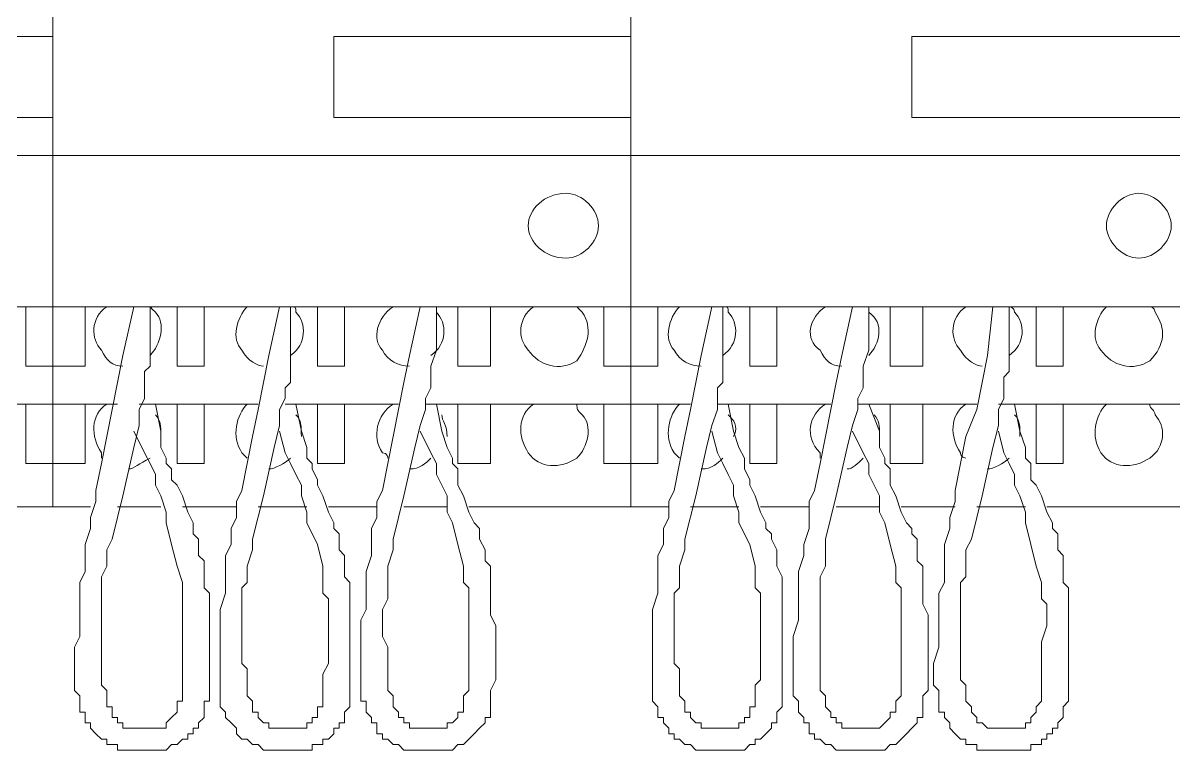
# Model space of a CAD drawing. Header units: millimetres. Extents: x 1004 to 59588, y 686 to 38112.
# Drawn here: x 17653.5 to 17778.8, y 2226.3 to 2305.5 of the extents above; entities that cross this region are included whole.
import ezdxf

# ---------------------------------------------------------------- set-up
doc = ezdxf.new("R2010")
doc.units = ezdxf.units.MM
doc.layers.add('PDF14_Geometry', color=7, linetype='Continuous')

msp = doc.modelspace()

# ---------------------------------------------------------------- linework, layer by layer
at = {"layer": 'PDF14_Geometry', "lineweight": 0}
for points in [[(17639.67, 2346.34), (17656.73, 2346.34), (17656.73, 2252.81), (17639.67, 2252.81)], [(17660.84, 2346.34), (17656.73, 2346.34), (17656.73, 2252.81), (17660.84, 2252.81)], [(17702.02, 2346.34), (17719.67, 2346.34), (17719.67, 2252.81), (17702.02, 2252.81)], [(17726.14, 2335.75), (17725.55, 2338.7), (17724.96, 2341.64), (17724.37, 2344.58), (17723.79, 2346.34), (17719.67, 2346.34), (17719.67, 2252.81), (17723.79, 2252.81)], [(17764.96, 2346.34), (17782.02, 2346.34), (17782.02, 2252.81), (17764.96, 2252.81)], [(17656.73, 2303.99), (17624.96, 2303.99), (17624.96, 2295.17), (17656.73, 2295.17)], [(17719.67, 2303.99), (17687.32, 2303.99), (17687.32, 2295.17), (17719.67, 2295.17)], [(17782.02, 2303.99), (17750.26, 2303.99), (17750.26, 2295.17), (17782.02, 2295.17)], [(17406.73, 2291.05), (17469.08, 2291.05), (17532.02, 2291.05), (17594.37, 2291.05), (17656.73, 2291.05), (17719.67, 2291.05), (17782.02, 2291.05), (17844.96, 2291.05), (17907.32, 2291.05)], [(17406.73, 2274.58), (17469.08, 2274.58), (17532.02, 2274.58), (17594.37, 2274.58), (17656.73, 2274.58), (17719.67, 2274.58), (17782.02, 2274.58), (17844.96, 2274.58), (17907.32, 2274.58)], [(17653.79, 2274.58), (17653.79, 2268.11), (17656.73, 2268.11), (17660.26, 2268.11), (17660.26, 2274.58)], [(17665.55, 2274.58), (17664.37, 2269.28), (17663.79, 2266.34), (17663.2, 2263.4), (17662.61, 2260.46), (17662.02, 2257.52), (17661.43, 2254.58), (17661.43, 2253.4), (17660.84, 2251.64), (17660.84, 2250.46), (17660.26, 2248.7), (17660.26, 2247.52), (17660.26, 2245.75), (17659.67, 2244.58), (17659.67, 2243.4), (17659.67, 2241.64), (17659.67, 2240.46), (17659.67, 2238.7), (17659.08, 2237.52), (17659.08, 2235.75), (17659.08, 2235.17), (17659.08, 2234.58), (17659.08, 2233.4), (17659.08, 2232.81), (17659.67, 2232.23), (17659.67, 2231.64), (17659.67, 2231.05), (17659.67, 2230.46), (17660.26, 2230.46), (17660.26, 2229.87), (17660.26, 2229.28), (17660.84, 2229.28), (17660.84, 2228.7), (17661.43, 2228.11), (17662.02, 2227.52), (17662.61, 2227.52), (17662.61, 2226.93), (17663.2, 2226.93), (17663.79, 2226.93), (17663.79, 2226.34), (17664.37, 2226.34), (17664.96, 2226.34), (17665.55, 2226.34), (17666.14, 2226.34), (17666.73, 2226.34), (17667.32, 2226.34), (17667.9, 2226.34), (17668.49, 2226.34), (17669.08, 2226.34), (17669.67, 2226.93), (17670.26, 2226.93), (17670.84, 2227.52), (17671.43, 2227.52), (17671.43, 2228.11), (17672.02, 2228.11), (17672.02, 2228.7), (17672.61, 2228.7), (17672.61, 2229.28), (17673.2, 2229.87), (17673.2, 2230.46), (17673.2, 2231.05), (17673.2, 2231.64), (17673.79, 2231.64), (17673.79, 2232.23), (17673.79, 2232.81), (17673.79, 2233.99), (17673.79, 2235.17), (17673.79, 2236.93), (17673.79, 2238.11), (17673.79, 2239.87), (17673.79, 2241.05), (17673.79, 2242.23), (17673.79, 2243.4), (17673.2, 2243.99), (17673.2, 2244.58), (17673.2, 2245.17), (17673.2, 2246.34), (17673.2, 2246.93), (17672.61, 2247.52), (17672.61, 2248.11), (17672.61, 2249.28), (17672.02, 2249.87), (17672.02, 2250.46), (17672.02, 2251.05), (17671.43, 2252.23), (17670.84, 2253.99), (17670.26, 2255.17), (17669.67, 2255.75), (17669.67, 2256.93), (17669.08, 2257.52), (17669.08, 2258.11), (17668.49, 2259.28), (17668.49, 2261.05), (17667.9, 2263.99)], [(17667.32, 2274.58), (17667.32, 2272.23), (17667.32, 2271.05), (17667.32, 2269.87), (17667.32, 2268.11), (17666.73, 2267.52), (17666.73, 2266.93), (17666.73, 2266.34), (17666.73, 2265.75), (17666.73, 2264.58), (17666.14, 2263.4), (17666.14, 2261.64), (17665.55, 2259.28), (17664.37, 2253.99), (17663.2, 2249.28), (17662.61, 2248.11), (17662.61, 2246.34), (17662.02, 2245.17), (17662.02, 2244.58), (17662.02, 2243.99), (17662.02, 2243.4), (17662.02, 2242.81), (17662.02, 2241.64), (17662.02, 2239.87), (17662.02, 2238.7), (17662.02, 2237.52), (17662.02, 2236.34), (17662.02, 2235.75), (17662.02, 2235.17), (17662.02, 2233.99), (17662.02, 2233.4), (17662.61, 2232.81), (17662.61, 2232.23), (17662.61, 2231.64), (17662.61, 2231.05), (17663.2, 2231.05), (17663.2, 2230.46), (17663.2, 2229.87), (17663.79, 2229.87), (17663.79, 2229.28), (17664.37, 2229.28), (17664.37, 2228.7), (17664.96, 2228.7), (17665.55, 2228.7), (17666.14, 2228.7), (17666.73, 2228.7), (17667.32, 2228.7), (17667.9, 2228.7), (17668.49, 2228.7), (17669.08, 2228.7), (17669.08, 2229.28), (17669.67, 2229.87), (17670.26, 2230.46), (17670.26, 2231.05), (17670.26, 2231.64), (17670.84, 2231.64), (17670.84, 2232.23), (17670.84, 2232.81), (17670.84, 2233.4), (17670.84, 2233.99), (17670.84, 2234.58), (17670.84, 2235.75), (17670.84, 2236.93), (17670.84, 2238.11), (17670.84, 2239.87), (17670.84, 2240.46), (17670.84, 2241.05), (17670.84, 2241.64), (17670.84, 2242.23), (17670.84, 2242.81), (17670.84, 2243.4), (17670.84, 2243.99), (17670.84, 2244.58), (17670.26, 2246.34), (17669.67, 2248.7), (17669.08, 2251.05), (17669.08, 2252.23), (17668.49, 2253.99), (17667.9, 2255.17), (17667.9, 2256.34), (17667.32, 2257.52), (17666.73, 2258.7), (17665.55, 2261.05)], [(17670.26, 2274.58), (17670.26, 2268.11), (17673.2, 2268.11), (17673.2, 2274.58)], [(17681.43, 2274.58), (17680.26, 2269.28), (17679.67, 2266.34), (17679.08, 2263.4), (17678.49, 2260.46), (17677.9, 2257.52), (17677.32, 2254.58), (17676.73, 2253.4), (17676.73, 2251.64), (17676.14, 2250.46), (17676.14, 2248.7), (17675.55, 2247.52), (17675.55, 2245.75), (17675.55, 2244.58), (17675.55, 2243.4), (17674.96, 2241.64), (17674.96, 2240.46), (17674.96, 2238.7), (17674.96, 2237.52), (17674.96, 2235.75), (17674.96, 2235.17), (17674.96, 2234.58), (17674.96, 2233.4), (17674.96, 2232.81), (17674.96, 2232.23), (17674.96, 2231.64), (17674.96, 2231.05), (17675.55, 2230.46), (17675.55, 2229.87), (17676.14, 2229.28), (17676.73, 2228.7), (17676.73, 2228.11), (17677.32, 2227.52), (17677.9, 2227.52), (17678.49, 2226.93), (17679.08, 2226.93), (17679.67, 2226.34), (17680.26, 2226.34), (17680.84, 2226.34), (17681.43, 2226.34), (17682.02, 2226.34), (17682.61, 2226.34), (17683.2, 2226.34), (17683.79, 2226.34), (17684.37, 2226.34), (17684.96, 2226.34), (17684.96, 2226.93), (17685.55, 2226.93), (17686.14, 2226.93), (17686.14, 2227.52), (17686.73, 2227.52), (17687.32, 2228.11), (17687.32, 2228.7), (17687.9, 2228.7), (17687.9, 2229.28), (17688.49, 2229.28), (17688.49, 2229.87), (17688.49, 2230.46), (17689.08, 2231.05), (17689.08, 2231.64), (17689.08, 2232.23), (17689.08, 2232.81), (17689.08, 2233.99), (17689.08, 2235.17), (17689.08, 2236.93), (17689.08, 2238.11), (17689.08, 2239.87), (17689.08, 2241.05), (17689.08, 2242.23), (17689.08, 2243.4), (17689.08, 2243.99), (17689.08, 2244.58), (17688.49, 2245.17), (17688.49, 2246.34), (17688.49, 2246.93), (17688.49, 2247.52), (17687.9, 2248.11), (17687.9, 2249.28), (17687.9, 2249.87), (17687.32, 2250.46), (17687.32, 2251.05), (17686.73, 2252.23), (17686.14, 2253.99), (17685.55, 2255.17), (17685.55, 2255.75), (17684.96, 2256.93), (17684.96, 2257.52), (17684.37, 2258.11), (17684.37, 2259.28), (17683.79, 2261.05), (17683.2, 2263.99)], [(17682.61, 2274.58), (17682.61, 2272.23), (17682.61, 2271.05), (17682.61, 2269.87), (17682.61, 2268.11), (17682.61, 2267.52), (17682.61, 2266.93), (17682.61, 2266.34), (17682.02, 2265.75), (17682.02, 2264.58), (17681.43, 2263.4), (17681.43, 2261.64), (17680.84, 2259.28), (17679.67, 2253.99), (17678.49, 2249.28), (17678.49, 2248.11), (17677.9, 2246.34), (17677.9, 2245.17), (17677.9, 2244.58), (17677.32, 2243.99), (17677.32, 2243.4), (17677.32, 2242.81), (17677.32, 2241.64), (17677.32, 2239.87), (17677.32, 2238.7), (17677.32, 2237.52), (17677.32, 2236.34), (17677.32, 2235.75), (17677.9, 2235.17), (17677.9, 2233.99), (17677.9, 2233.4), (17677.9, 2232.81), (17677.9, 2232.23), (17678.49, 2231.64), (17678.49, 2231.05), (17678.49, 2230.46), (17679.08, 2230.46), (17679.08, 2229.87), (17679.67, 2229.28), (17680.26, 2229.28), (17680.26, 2228.7), (17680.84, 2228.7), (17681.43, 2228.7), (17682.02, 2228.7), (17682.61, 2228.7), (17683.2, 2228.7), (17683.79, 2228.7), (17684.37, 2228.7), (17684.37, 2229.28), (17684.96, 2229.28), (17684.96, 2229.87), (17685.55, 2229.87), (17685.55, 2230.46), (17685.55, 2231.05), (17686.14, 2231.05), (17686.14, 2231.64), (17686.14, 2232.23), (17686.14, 2232.81), (17686.14, 2233.4), (17686.14, 2233.99), (17686.14, 2234.58), (17686.73, 2235.75), (17686.73, 2236.93), (17686.73, 2238.11), (17686.73, 2239.87), (17686.73, 2240.46), (17686.73, 2241.05), (17686.73, 2241.64), (17686.73, 2242.23), (17686.73, 2242.81), (17686.14, 2243.4), (17686.14, 2243.99), (17686.14, 2244.58), (17686.14, 2246.34), (17685.55, 2248.7), (17684.37, 2251.05), (17684.37, 2252.23), (17683.79, 2253.99), (17683.79, 2255.17), (17683.2, 2256.34), (17682.61, 2257.52), (17682.02, 2258.7), (17681.43, 2261.05)], [(17685.55, 2274.58), (17685.55, 2268.11), (17688.49, 2268.11), (17688.49, 2274.58)], [(17696.73, 2274.58), (17695.55, 2269.28), (17694.96, 2266.34), (17694.37, 2263.4), (17693.79, 2260.46), (17693.2, 2257.52), (17692.61, 2254.58), (17692.02, 2253.4), (17692.02, 2251.64), (17691.43, 2250.46), (17691.43, 2248.7), (17691.43, 2247.52), (17690.84, 2245.75), (17690.84, 2244.58), (17690.84, 2243.4), (17690.84, 2241.64), (17690.26, 2240.46), (17690.26, 2238.7), (17690.26, 2237.52), (17690.26, 2235.75), (17690.26, 2235.17), (17690.26, 2234.58), (17690.26, 2233.4), (17690.26, 2232.81), (17690.26, 2232.23), (17690.26, 2231.64), (17690.84, 2231.64), (17690.84, 2231.05), (17690.84, 2230.46), (17691.43, 2229.87), (17691.43, 2229.28), (17692.02, 2229.28), (17692.02, 2228.7), (17692.02, 2228.11), (17692.61, 2228.11), (17692.61, 2227.52), (17693.2, 2227.52), (17693.79, 2226.93), (17694.37, 2226.93), (17694.96, 2226.34), (17695.55, 2226.34), (17696.14, 2226.34), (17696.73, 2226.34), (17697.32, 2226.34), (17697.9, 2226.34), (17698.49, 2226.34), (17699.08, 2226.34), (17699.67, 2226.34), (17700.26, 2226.34), (17700.84, 2226.93), (17701.43, 2226.93), (17702.02, 2227.52), (17702.61, 2228.11), (17703.2, 2228.7), (17703.79, 2229.28), (17703.79, 2229.87), (17704.37, 2229.87), (17704.37, 2230.46), (17704.37, 2231.05), (17704.37, 2231.64), (17704.37, 2232.23), (17704.37, 2232.81), (17704.96, 2233.99), (17704.96, 2235.17), (17704.96, 2236.93), (17704.96, 2238.11), (17704.96, 2239.87), (17704.37, 2241.05), (17704.37, 2242.23), (17704.37, 2243.4), (17704.37, 2243.99), (17704.37, 2244.58), (17704.37, 2245.17), (17704.37, 2246.34), (17703.79, 2246.93), (17703.79, 2247.52), (17703.79, 2248.11), (17703.2, 2249.28), (17703.2, 2249.87), (17703.2, 2250.46), (17702.61, 2251.05), (17702.02, 2252.23), (17701.43, 2253.99), (17700.84, 2255.17), (17700.84, 2255.75), (17700.84, 2256.93), (17700.26, 2257.52), (17700.26, 2258.11), (17699.67, 2259.28), (17699.08, 2261.05), (17698.49, 2263.99)], [(17698.49, 2274.58), (17698.49, 2272.23), (17698.49, 2271.05), (17698.49, 2269.87), (17697.9, 2268.11), (17697.9, 2267.52), (17697.9, 2266.93), (17697.9, 2266.34), (17697.9, 2265.75), (17697.32, 2264.58), (17697.32, 2263.4), (17696.73, 2261.64), (17696.14, 2259.28), (17694.96, 2253.99), (17693.79, 2249.28), (17693.79, 2248.11), (17693.2, 2246.34), (17693.2, 2245.17), (17693.2, 2244.58), (17693.2, 2243.99), (17693.2, 2243.4), (17693.2, 2242.81), (17692.61, 2241.64), (17692.61, 2239.87), (17692.61, 2238.7), (17693.2, 2237.52), (17693.2, 2236.34), (17693.2, 2235.75), (17693.2, 2235.17), (17693.2, 2233.99), (17693.2, 2233.4), (17693.2, 2232.81), (17693.79, 2232.23), (17693.79, 2231.64), (17693.79, 2231.05), (17694.37, 2230.46), (17694.37, 2229.87), (17694.96, 2229.87), (17694.96, 2229.28), (17695.55, 2229.28), (17695.55, 2228.7), (17696.14, 2228.7), (17696.73, 2228.7), (17697.32, 2228.7), (17697.9, 2228.7), (17698.49, 2228.7), (17699.08, 2228.7), (17699.67, 2228.7), (17699.67, 2229.28), (17700.26, 2229.28), (17700.84, 2229.87), (17700.84, 2230.46), (17701.43, 2230.46), (17701.43, 2231.05), (17701.43, 2231.64), (17701.43, 2232.23), (17702.02, 2232.81), (17702.02, 2233.4), (17702.02, 2233.99), (17702.02, 2234.58), (17702.02, 2235.75), (17702.02, 2236.93), (17702.02, 2238.11), (17702.02, 2239.87), (17702.02, 2240.46), (17702.02, 2241.05), (17702.02, 2241.64), (17702.02, 2242.23), (17702.02, 2242.81), (17702.02, 2243.4), (17702.02, 2243.99), (17701.43, 2244.58), (17701.43, 2246.34), (17700.84, 2248.7), (17700.26, 2251.05), (17699.67, 2252.23), (17699.67, 2253.99), (17699.08, 2255.17), (17698.49, 2256.34), (17698.49, 2257.52), (17697.9, 2258.7), (17696.73, 2261.05)], [(17700.84, 2274.58), (17700.84, 2268.11), (17704.37, 2268.11), (17704.37, 2274.58)], [(17716.73, 2274.58), (17716.73, 2268.11), (17719.67, 2268.11), (17722.61, 2268.11), (17722.61, 2274.58)], [(17728.49, 2274.58), (17727.32, 2269.28), (17726.73, 2266.34), (17726.14, 2263.4), (17725.55, 2260.46), (17724.96, 2257.52), (17724.37, 2254.58), (17723.79, 2253.4), (17723.79, 2251.64), (17723.2, 2250.46), (17723.2, 2248.7), (17722.61, 2247.52), (17722.61, 2245.75), (17722.61, 2244.58), (17722.61, 2243.4), (17722.02, 2241.64), (17722.02, 2240.46), (17722.02, 2238.7), (17722.02, 2237.52), (17722.02, 2235.75), (17722.02, 2235.17), (17722.02, 2234.58), (17722.02, 2233.4), (17722.02, 2232.81), (17722.02, 2232.23), (17722.02, 2231.64), (17722.61, 2231.05), (17722.61, 2230.46), (17722.61, 2229.87), (17723.2, 2229.87), (17723.2, 2229.28), (17723.79, 2228.7), (17723.79, 2228.11), (17724.37, 2228.11), (17724.37, 2227.52), (17724.96, 2227.52), (17725.55, 2226.93), (17726.14, 2226.93), (17726.73, 2226.34), (17727.32, 2226.34), (17727.9, 2226.34), (17728.49, 2226.34), (17729.08, 2226.34), (17729.67, 2226.34), (17730.26, 2226.34), (17730.84, 2226.34), (17731.43, 2226.34), (17732.02, 2226.34), (17732.61, 2226.93), (17733.2, 2226.93), (17733.2, 2227.52), (17733.79, 2227.52), (17734.37, 2228.11), (17734.96, 2228.7), (17734.96, 2229.28), (17735.55, 2229.28), (17735.55, 2229.87), (17735.55, 2230.46), (17736.14, 2231.05), (17736.14, 2231.64), (17736.14, 2232.23), (17736.14, 2232.81), (17736.14, 2233.99), (17736.14, 2235.17), (17736.14, 2236.93), (17736.14, 2238.11), (17736.14, 2239.87), (17736.14, 2241.05), (17736.14, 2242.23), (17736.14, 2243.4), (17736.14, 2243.99), (17736.14, 2244.58), (17736.14, 2245.17), (17735.55, 2246.34), (17735.55, 2246.93), (17735.55, 2247.52), (17735.55, 2248.11), (17734.96, 2249.28), (17734.96, 2249.87), (17734.37, 2250.46), (17734.37, 2251.05), (17733.79, 2252.23), (17733.2, 2253.99), (17732.61, 2255.17), (17732.61, 2255.75), (17732.02, 2256.93), (17732.02, 2257.52), (17732.02, 2258.11), (17731.43, 2259.28), (17730.84, 2261.05), (17730.26, 2263.99)], [(17729.67, 2274.58), (17729.67, 2272.23), (17729.67, 2271.05), (17729.67, 2269.87), (17729.67, 2268.11), (17729.67, 2267.52), (17729.67, 2266.93), (17729.67, 2266.34), (17729.08, 2265.75), (17729.08, 2264.58), (17729.08, 2263.4), (17728.49, 2261.64), (17727.9, 2259.28), (17726.73, 2253.99), (17725.55, 2249.28), (17725.55, 2248.11), (17724.96, 2246.34), (17724.96, 2245.17), (17724.96, 2244.58), (17724.96, 2243.99), (17724.37, 2243.4), (17724.37, 2242.81), (17724.37, 2241.64), (17724.37, 2239.87), (17724.37, 2238.7), (17724.37, 2237.52), (17724.37, 2236.34), (17724.37, 2235.75), (17724.96, 2235.17), (17724.96, 2233.99), (17724.96, 2233.4), (17724.96, 2232.81), (17724.96, 2232.23), (17725.55, 2231.64), (17725.55, 2231.05), (17725.55, 2230.46), (17726.14, 2230.46), (17726.14, 2229.87), (17726.73, 2229.28), (17727.32, 2229.28), (17727.32, 2228.7), (17727.9, 2228.7), (17728.49, 2228.7), (17729.08, 2228.7), (17729.67, 2228.7), (17730.26, 2228.7), (17730.84, 2228.7), (17731.43, 2228.7), (17731.43, 2229.28), (17732.02, 2229.28), (17732.02, 2229.87), (17732.61, 2229.87), (17732.61, 2230.46), (17732.61, 2231.05), (17733.2, 2231.05), (17733.2, 2231.64), (17733.2, 2232.23), (17733.2, 2232.81), (17733.2, 2233.4), (17733.79, 2233.99), (17733.79, 2234.58), (17733.79, 2235.75), (17733.79, 2236.93), (17733.79, 2238.11), (17733.79, 2239.87), (17733.79, 2240.46), (17733.79, 2241.05), (17733.79, 2241.64), (17733.79, 2242.23), (17733.79, 2242.81), (17733.79, 2243.4), (17733.2, 2243.99), (17733.2, 2244.58), (17733.2, 2246.34), (17732.61, 2248.7), (17731.43, 2251.05), (17731.43, 2252.23), (17730.84, 2253.99), (17730.84, 2255.17), (17730.26, 2256.34), (17729.67, 2257.52), (17729.08, 2258.7), (17728.49, 2261.05)], [(17732.61, 2274.58), (17732.61, 2268.11), (17735.55, 2268.11), (17735.55, 2274.58)], [(17743.79, 2274.58), (17742.61, 2269.28), (17742.02, 2266.34), (17741.43, 2263.4), (17740.84, 2260.46), (17740.26, 2257.52), (17739.67, 2254.58), (17739.08, 2253.4), (17739.08, 2251.64), (17739.08, 2250.46), (17738.49, 2248.7), (17738.49, 2247.52), (17737.9, 2245.75), (17737.9, 2244.58), (17737.9, 2243.4), (17737.9, 2241.64), (17737.9, 2240.46), (17737.32, 2238.7), (17737.32, 2237.52), (17737.32, 2235.75), (17737.32, 2235.17), (17737.32, 2234.58), (17737.32, 2233.4), (17737.32, 2232.81), (17737.32, 2232.23), (17737.9, 2231.64), (17737.9, 2231.05), (17737.9, 2230.46), (17738.49, 2229.87), (17738.49, 2229.28), (17739.08, 2229.28), (17739.08, 2228.7), (17739.08, 2228.11), (17739.67, 2228.11), (17739.67, 2227.52), (17740.26, 2227.52), (17740.84, 2226.93), (17741.43, 2226.93), (17742.02, 2226.34), (17742.61, 2226.34), (17743.2, 2226.34), (17743.79, 2226.34), (17744.37, 2226.34), (17744.96, 2226.34), (17745.55, 2226.34), (17746.14, 2226.34), (17746.73, 2226.34), (17747.32, 2226.34), (17747.9, 2226.93), (17748.49, 2226.93), (17749.08, 2227.52), (17749.67, 2228.11), (17750.26, 2228.7), (17750.84, 2229.28), (17750.84, 2229.87), (17751.43, 2229.87), (17751.43, 2230.46), (17751.43, 2231.05), (17751.43, 2231.64), (17751.43, 2232.23), (17752.02, 2232.81), (17752.02, 2233.99), (17752.02, 2235.17), (17752.02, 2236.93), (17752.02, 2238.11), (17752.02, 2239.87), (17752.02, 2241.05), (17751.43, 2242.23), (17751.43, 2243.4), (17751.43, 2243.99), (17751.43, 2244.58), (17751.43, 2245.17), (17751.43, 2246.34), (17750.84, 2246.93), (17750.84, 2247.52), (17750.84, 2248.11), (17750.84, 2249.28), (17750.26, 2249.87), (17750.26, 2250.46), (17749.67, 2251.05), (17749.08, 2252.23), (17748.49, 2253.99), (17747.9, 2255.17), (17747.9, 2255.75), (17747.9, 2256.93), (17747.32, 2257.52), (17747.32, 2258.11), (17746.73, 2259.28), (17746.73, 2261.05), (17745.55, 2263.99)], [(17745.55, 2274.58), (17745.55, 2272.23), (17745.55, 2271.05), (17745.55, 2269.87), (17744.96, 2268.11), (17744.96, 2267.52), (17744.96, 2266.93), (17744.96, 2266.34), (17744.96, 2265.75), (17744.37, 2264.58), (17744.37, 2263.4), (17743.79, 2261.64), (17743.2, 2259.28), (17742.02, 2253.99), (17740.84, 2249.28), (17740.84, 2248.11), (17740.84, 2246.34), (17740.26, 2245.17), (17740.26, 2244.58), (17740.26, 2243.99), (17740.26, 2243.4), (17740.26, 2242.81), (17740.26, 2241.64), (17740.26, 2239.87), (17740.26, 2238.7), (17740.26, 2237.52), (17740.26, 2236.34), (17740.26, 2235.75), (17740.26, 2235.17), (17740.26, 2233.99), (17740.26, 2233.4), (17740.26, 2232.81), (17740.84, 2232.23), (17740.84, 2231.64), (17740.84, 2231.05), (17741.43, 2230.46), (17741.43, 2229.87), (17742.02, 2229.87), (17742.02, 2229.28), (17742.61, 2229.28), (17742.61, 2228.7), (17743.2, 2228.7), (17743.79, 2228.7), (17744.37, 2228.7), (17744.96, 2228.7), (17745.55, 2228.7), (17746.14, 2228.7), (17746.73, 2228.7), (17747.32, 2229.28), (17747.9, 2229.87), (17747.9, 2230.46), (17748.49, 2230.46), (17748.49, 2231.05), (17748.49, 2231.64), (17749.08, 2232.23), (17749.08, 2232.81), (17749.08, 2233.4), (17749.08, 2233.99), (17749.08, 2234.58), (17749.08, 2235.75), (17749.08, 2236.93), (17749.08, 2238.11), (17749.08, 2239.87), (17749.08, 2240.46), (17749.08, 2241.05), (17749.08, 2241.64), (17749.08, 2242.23), (17749.08, 2242.81), (17749.08, 2243.4), (17749.08, 2243.99), (17748.49, 2244.58), (17748.49, 2246.34), (17747.9, 2248.7), (17747.32, 2251.05), (17746.73, 2252.23), (17746.73, 2253.99), (17746.14, 2255.17), (17745.55, 2256.34), (17745.55, 2257.52), (17744.96, 2258.7), (17743.79, 2261.05)], [(17747.9, 2274.58), (17747.9, 2268.11), (17751.43, 2268.11), (17751.43, 2274.58)], [(17759.08, 2274.58), (17758.49, 2269.28), (17757.9, 2266.34), (17757.32, 2263.4), (17756.14, 2260.46), (17755.55, 2257.52), (17754.96, 2254.58), (17754.96, 2253.4), (17754.37, 2251.64), (17754.37, 2250.46), (17753.79, 2248.7), (17753.79, 2247.52), (17753.79, 2245.75), (17753.79, 2244.58), (17753.2, 2243.4), (17753.2, 2241.64), (17753.2, 2240.46), (17753.2, 2238.7), (17753.2, 2237.52), (17752.61, 2235.75), (17752.61, 2235.17), (17752.61, 2234.58), (17752.61, 2233.4), (17753.2, 2232.81), (17753.2, 2232.23), (17753.2, 2231.64), (17753.2, 2231.05), (17753.2, 2230.46), (17753.79, 2230.46), (17753.79, 2229.87), (17754.37, 2229.28), (17754.37, 2228.7), (17754.96, 2228.11), (17755.55, 2227.52), (17756.14, 2227.52), (17756.14, 2226.93), (17756.73, 2226.93), (17757.32, 2226.93), (17757.32, 2226.34), (17757.9, 2226.34), (17758.49, 2226.34), (17759.08, 2226.34), (17759.67, 2226.34), (17760.26, 2226.34), (17760.84, 2226.34), (17761.43, 2226.34), (17762.02, 2226.34), (17762.61, 2226.34), (17763.2, 2226.34), (17763.2, 2226.93), (17763.79, 2226.93), (17764.37, 2226.93), (17764.37, 2227.52), (17764.96, 2227.52), (17764.96, 2228.11), (17765.55, 2228.11), (17765.55, 2228.7), (17766.14, 2228.7), (17766.14, 2229.28), (17766.73, 2229.87), (17766.73, 2230.46), (17766.73, 2231.05), (17767.32, 2231.64), (17767.32, 2232.23), (17767.32, 2232.81), (17767.32, 2233.99), (17767.32, 2235.17), (17767.32, 2236.93), (17767.32, 2238.11), (17767.32, 2239.87), (17767.32, 2241.05), (17767.32, 2242.23), (17767.32, 2243.4), (17767.32, 2243.99), (17766.73, 2244.58), (17766.73, 2245.17), (17766.73, 2246.34), (17766.73, 2246.93), (17766.73, 2247.52), (17766.14, 2248.11), (17766.14, 2249.28), (17766.14, 2249.87), (17765.55, 2250.46), (17765.55, 2251.05), (17764.96, 2252.23), (17764.37, 2253.99), (17763.79, 2255.17), (17763.2, 2255.75), (17763.2, 2256.93), (17763.2, 2257.52), (17762.61, 2258.11), (17762.61, 2259.28), (17762.02, 2261.05), (17761.43, 2263.99)], [(17760.84, 2274.58), (17760.84, 2272.23), (17760.84, 2271.05), (17760.84, 2269.87), (17760.84, 2268.11), (17760.84, 2267.52), (17760.26, 2266.93), (17760.26, 2266.34), (17760.26, 2265.75), (17760.26, 2264.58), (17759.67, 2263.4), (17759.67, 2261.64), (17759.08, 2259.28), (17757.9, 2253.99), (17756.73, 2249.28), (17756.14, 2248.11), (17756.14, 2246.34), (17756.14, 2245.17), (17755.55, 2244.58), (17755.55, 2243.99), (17755.55, 2243.4), (17755.55, 2242.81), (17755.55, 2241.64), (17755.55, 2239.87), (17755.55, 2238.7), (17755.55, 2237.52), (17755.55, 2236.34), (17755.55, 2235.75), (17755.55, 2235.17), (17755.55, 2233.99), (17756.14, 2233.4), (17756.14, 2232.81), (17756.14, 2232.23), (17756.14, 2231.64), (17756.73, 2231.05), (17756.73, 2230.46), (17757.32, 2229.87), (17757.32, 2229.28), (17757.9, 2229.28), (17758.49, 2228.7), (17759.08, 2228.7), (17759.67, 2228.7), (17760.26, 2228.7), (17760.84, 2228.7), (17761.43, 2228.7), (17762.02, 2228.7), (17762.61, 2228.7), (17762.61, 2229.28), (17763.2, 2229.28), (17763.2, 2229.87), (17763.79, 2230.46), (17763.79, 2231.05), (17764.37, 2231.64), (17764.37, 2232.23), (17764.37, 2232.81), (17764.37, 2233.4), (17764.37, 2233.99), (17764.37, 2234.58), (17764.37, 2235.75), (17764.37, 2236.93), (17764.37, 2238.11), (17764.96, 2239.87), (17764.96, 2240.46), (17764.96, 2241.05), (17764.96, 2241.64), (17764.96, 2242.23), (17764.37, 2242.81), (17764.37, 2243.4), (17764.37, 2243.99), (17764.37, 2244.58), (17763.79, 2246.34), (17763.2, 2248.7), (17762.61, 2251.05), (17762.61, 2252.23), (17762.02, 2253.99), (17761.43, 2255.17), (17761.43, 2256.34), (17760.84, 2257.52), (17760.26, 2258.7), (17759.67, 2261.05)], [(17763.79, 2274.58), (17763.79, 2268.11), (17766.73, 2268.11), (17766.73, 2274.58)], [(17634.96, 2263.99), (17656.73, 2263.99), (17663.79, 2263.99)], [(17653.79, 2263.99), (17653.79, 2257.52), (17656.73, 2257.52), (17660.26, 2257.52), (17660.26, 2263.99)], [(17666.14, 2263.99), (17679.08, 2263.99)], [(17670.26, 2263.99), (17670.26, 2257.52), (17673.2, 2257.52), (17673.2, 2263.99)], [(17682.02, 2263.99), (17694.37, 2263.99)], [(17685.55, 2263.99), (17685.55, 2257.52), (17688.49, 2257.52), (17688.49, 2263.99)], [(17697.32, 2263.99), (17719.67, 2263.99), (17726.14, 2263.99)], [(17700.84, 2263.99), (17700.84, 2257.52), (17704.37, 2257.52), (17704.37, 2263.99)], [(17716.73, 2263.99), (17716.73, 2257.52), (17719.67, 2257.52), (17722.61, 2257.52), (17722.61, 2263.99)], [(17729.08, 2263.99), (17741.43, 2263.99)], [(17732.61, 2263.99), (17732.61, 2257.52), (17735.55, 2257.52), (17735.55, 2263.99)], [(17744.37, 2263.99), (17757.32, 2263.99)], [(17747.9, 2263.99), (17747.9, 2257.52), (17751.43, 2257.52), (17751.43, 2263.99)], [(17759.67, 2263.99), (17782.02, 2263.99), (17788.49, 2263.99)], [(17763.79, 2263.99), (17763.79, 2257.52), (17766.73, 2257.52), (17766.73, 2263.99)], [(17662.02, 2258.7), (17662.02, 2258.11)], [(17677.32, 2258.7), (17677.9, 2258.11)], [(17724.37, 2258.7), (17724.96, 2258.11)], [(17740.26, 2258.7), (17740.26, 2258.11)], [(17663.79, 2252.81), (17668.49, 2252.81)], [(17670.84, 2252.81), (17676.73, 2252.81)], [(17679.08, 2252.81), (17684.37, 2252.81)], [(17686.73, 2252.81), (17692.02, 2252.81)], [(17694.96, 2252.81), (17699.67, 2252.81)], [(17726.14, 2252.81), (17731.43, 2252.81)], [(17733.79, 2252.81), (17739.08, 2252.81)], [(17742.02, 2252.81), (17746.73, 2252.81)], [(17749.08, 2252.81), (17754.96, 2252.81)], [(17757.32, 2252.81), (17762.61, 2252.81)], [(17659.67, 2232.23), (17659.67, 2232.23)], [(17659.67, 2231.64), (17659.67, 2231.64)], [(17674.96, 2232.23), (17674.96, 2232.23)], [(17674.96, 2231.64), (17674.96, 2231.64)], [(17686.14, 2231.64), (17686.14, 2231.64)], [(17689.08, 2231.64), (17689.08, 2231.64)], [(17690.26, 2232.23), (17690.26, 2232.23)], [(17701.43, 2231.64), (17701.43, 2231.64)], [(17704.37, 2231.64), (17704.37, 2231.64)], [(17722.02, 2232.23), (17722.02, 2232.23)], [(17722.02, 2231.64), (17722.02, 2231.64)], [(17733.2, 2231.64), (17733.2, 2231.64)], [(17736.14, 2231.64), (17736.14, 2231.64)], [(17737.32, 2232.23), (17737.32, 2232.23)], [(17737.9, 2231.64), (17737.9, 2231.64)], [(17748.49, 2231.64), (17748.49, 2231.64)], [(17751.43, 2231.64), (17751.43, 2231.64)], [(17753.2, 2232.23), (17753.2, 2232.23)], [(17753.2, 2231.64), (17753.2, 2231.64)], [(17764.37, 2231.64), (17764.37, 2231.64)], [(17767.32, 2231.64), (17767.32, 2231.64)], [(17663.2, 2230.46), (17663.2, 2230.46)], [(17670.26, 2231.05), (17670.26, 2231.05)], [(17670.26, 2230.46), (17670.26, 2230.46)], [(17673.2, 2231.05), (17673.2, 2231.05)], [(17675.55, 2230.46), (17675.55, 2230.46)], [(17678.49, 2231.05), (17678.49, 2231.05)], [(17685.55, 2230.46), (17685.55, 2230.46)], [(17689.08, 2231.05), (17689.08, 2231.05)], [(17690.84, 2230.46), (17690.84, 2230.46)], [(17693.79, 2231.05), (17693.79, 2231.05)], [(17694.37, 2230.46), (17694.37, 2230.46)], [(17701.43, 2231.05), (17701.43, 2231.05)], [(17704.37, 2231.05), (17704.37, 2231.05)], [(17722.61, 2230.46), (17722.61, 2230.46)], [(17725.55, 2231.05), (17725.55, 2231.05)], [(17732.61, 2230.46), (17732.61, 2230.46)], [(17736.14, 2231.05), (17736.14, 2231.05)], [(17737.9, 2230.46), (17737.9, 2230.46)], [(17740.84, 2231.05), (17740.84, 2231.05)], [(17741.43, 2230.46), (17741.43, 2230.46)], [(17748.49, 2231.05), (17748.49, 2231.05)], [(17751.43, 2231.05), (17751.43, 2231.05)], [(17756.73, 2231.05), (17756.73, 2231.05)], [(17756.73, 2230.46), (17756.73, 2230.46)], [(17763.79, 2231.05), (17763.79, 2231.05)], [(17763.79, 2230.46), (17763.79, 2230.46)], [(17766.73, 2231.05), (17766.73, 2231.05)], [(17660.26, 2229.87), (17660.26, 2229.87)], [(17664.37, 2229.28), (17664.37, 2229.28)], [(17669.08, 2229.28), (17669.08, 2229.28)], [(17669.08, 2229.28), (17669.08, 2229.28)], [(17669.67, 2229.87), (17669.67, 2229.87)], [(17672.61, 2229.28), (17672.61, 2229.28)], [(17673.2, 2229.87), (17673.2, 2229.87)], [(17675.55, 2229.87), (17675.55, 2229.87)], [(17676.14, 2229.28), (17676.14, 2229.28)], [(17679.08, 2229.87), (17679.08, 2229.87)], [(17679.67, 2229.28), (17679.67, 2229.28)], [(17684.37, 2229.28), (17684.37, 2229.28)], [(17688.49, 2229.87), (17688.49, 2229.87)], [(17691.43, 2229.87), (17691.43, 2229.87)], [(17694.96, 2229.28), (17694.96, 2229.28)], [(17700.26, 2229.28), (17700.26, 2229.28)], [(17700.84, 2229.87), (17700.84, 2229.87)], [(17703.79, 2229.28), (17703.79, 2229.28)], [(17723.2, 2229.28), (17723.2, 2229.28)], [(17726.14, 2229.87), (17726.14, 2229.87)], [(17726.73, 2229.28), (17726.73, 2229.28)], [(17731.43, 2229.28), (17731.43, 2229.28)], [(17735.55, 2229.87), (17735.55, 2229.87)], [(17738.49, 2229.87), (17738.49, 2229.87)], [(17742.02, 2229.28), (17742.02, 2229.28)], [(17747.32, 2229.28), (17747.32, 2229.28)], [(17747.32, 2229.28), (17747.32, 2229.28)], [(17747.9, 2229.87), (17747.9, 2229.87)], [(17750.84, 2229.28), (17750.84, 2229.28)], [(17753.79, 2229.87), (17753.79, 2229.87)], [(17754.37, 2229.28), (17754.37, 2229.28)], [(17757.32, 2229.87), (17757.32, 2229.87)], [(17757.9, 2229.28), (17757.9, 2229.28)], [(17762.61, 2229.28), (17762.61, 2229.28)], [(17763.2, 2229.87), (17763.2, 2229.87)], [(17766.14, 2229.28), (17766.14, 2229.28)], [(17766.73, 2229.87), (17766.73, 2229.87)], [(17661.43, 2228.11), (17661.43, 2228.11)], [(17664.96, 2228.7), (17664.96, 2228.7)], [(17664.96, 2228.7), (17664.96, 2228.7)], [(17666.14, 2228.7), (17666.14, 2228.7)], [(17667.9, 2228.7), (17667.9, 2228.7)], [(17668.49, 2228.7), (17668.49, 2228.7)], [(17668.49, 2228.7), (17668.49, 2228.7)], [(17676.73, 2228.11), (17676.73, 2228.11)], [(17680.26, 2228.7), (17680.26, 2228.7)], [(17680.26, 2228.7), (17680.26, 2228.7)], [(17680.84, 2228.7), (17680.84, 2228.7)], [(17682.61, 2228.7), (17682.61, 2228.7)], [(17683.79, 2228.7), (17683.79, 2228.7)], [(17683.79, 2228.7), (17683.79, 2228.7)], [(17684.37, 2228.7), (17684.37, 2228.7)], [(17687.32, 2228.11), (17687.32, 2228.11)], [(17695.55, 2228.7), (17695.55, 2228.7)], [(17696.14, 2228.7), (17696.14, 2228.7)], [(17696.73, 2228.7), (17696.73, 2228.7)], [(17698.49, 2228.7), (17698.49, 2228.7)], [(17699.08, 2228.7), (17699.08, 2228.7)], [(17699.67, 2228.7), (17699.67, 2228.7)], [(17699.67, 2228.7), (17699.67, 2228.7)], [(17702.61, 2228.11), (17702.61, 2228.11)], [(17703.2, 2228.7), (17703.2, 2228.7)], [(17727.32, 2228.7), (17727.32, 2228.7)], [(17727.32, 2228.7), (17727.32, 2228.7)], [(17727.9, 2228.7), (17727.9, 2228.7)], [(17729.67, 2228.7), (17729.67, 2228.7)], [(17730.84, 2228.7), (17730.84, 2228.7)], [(17730.84, 2228.7), (17730.84, 2228.7)], [(17731.43, 2228.7), (17731.43, 2228.7)], [(17734.37, 2228.11), (17734.37, 2228.11)], [(17734.96, 2228.7), (17734.96, 2228.7)], [(17743.2, 2228.7), (17743.2, 2228.7)], [(17743.2, 2228.7), (17743.2, 2228.7)], [(17744.37, 2228.7), (17744.37, 2228.7)], [(17745.55, 2228.7), (17745.55, 2228.7)], [(17746.14, 2228.7), (17746.14, 2228.7)], [(17746.73, 2228.7), (17746.73, 2228.7)], [(17746.73, 2228.7), (17746.73, 2228.7)], [(17749.67, 2228.11), (17749.67, 2228.11)], [(17750.26, 2228.7), (17750.26, 2228.7)], [(17754.96, 2228.11), (17754.96, 2228.11)], [(17758.49, 2228.7), (17758.49, 2228.7)], [(17758.49, 2228.7), (17758.49, 2228.7)], [(17758.49, 2228.7), (17758.49, 2228.7)], [(17760.26, 2228.7), (17760.26, 2228.7)], [(17761.43, 2228.7), (17761.43, 2228.7)], [(17762.02, 2228.7), (17762.02, 2228.7)], [(17762.02, 2228.7), (17762.02, 2228.7)], [(17662.02, 2227.52), (17662.02, 2227.52)], [(17670.26, 2226.93), (17670.26, 2226.93)], [(17677.32, 2227.52), (17677.32, 2227.52)], [(17678.49, 2226.93), (17678.49, 2226.93)], [(17693.2, 2227.52), (17693.2, 2227.52)], [(17694.37, 2226.93), (17694.37, 2226.93)], [(17701.43, 2226.93), (17701.43, 2226.93)], [(17702.02, 2227.52), (17702.02, 2227.52)], [(17724.96, 2227.52), (17724.96, 2227.52)], [(17725.55, 2226.93), (17725.55, 2226.93)], [(17732.61, 2226.93), (17732.61, 2226.93)], [(17740.26, 2227.52), (17740.26, 2227.52)], [(17741.43, 2226.93), (17741.43, 2226.93)], [(17748.49, 2226.93), (17748.49, 2226.93)], [(17749.08, 2227.52), (17749.08, 2227.52)], [(17755.55, 2227.52), (17755.55, 2227.52)], [(17665.55, 2226.34), (17665.55, 2226.34)], [(17667.32, 2226.34), (17667.32, 2226.34)], [(17669.08, 2226.34), (17669.08, 2226.34)], [(17679.67, 2226.34), (17679.67, 2226.34)], [(17681.43, 2226.34), (17681.43, 2226.34)], [(17683.79, 2226.34), (17683.79, 2226.34)], [(17696.14, 2226.34), (17696.14, 2226.34)], [(17697.9, 2226.34), (17697.9, 2226.34)], [(17699.67, 2226.34), (17699.67, 2226.34)], [(17726.73, 2226.34), (17726.73, 2226.34)], [(17729.08, 2226.34), (17729.08, 2226.34)], [(17730.84, 2226.34), (17730.84, 2226.34)], [(17743.2, 2226.34), (17743.2, 2226.34)], [(17744.96, 2226.34), (17744.96, 2226.34)], [(17747.32, 2226.34), (17747.32, 2226.34)], [(17759.08, 2226.34), (17759.08, 2226.34)], [(17761.43, 2226.34), (17761.43, 2226.34)]]:
    msp.add_lwpolyline(points, dxfattribs=at)
for points in [[(17712.61, 2286.93), (17710.26, 2286.93), (17708.49, 2285.17), (17708.49, 2283.4)], [(17716.14, 2283.4), (17716.14, 2285.17), (17714.37, 2286.93), (17712.61, 2286.93)], [(17774.96, 2286.93), (17773.2, 2286.93), (17771.43, 2285.17), (17771.43, 2283.4)], [(17778.49, 2283.4), (17778.49, 2285.17), (17776.73, 2286.93), (17774.96, 2286.93)], [(17708.49, 2283.4), (17708.49, 2281.64), (17710.26, 2279.87), (17712.61, 2279.87)], [(17712.61, 2279.87), (17714.37, 2279.87), (17716.14, 2281.64), (17716.14, 2283.4)], [(17771.43, 2283.4), (17771.43, 2281.64), (17773.2, 2279.87), (17774.96, 2279.87)], [(17774.96, 2279.87), (17776.73, 2279.87), (17778.49, 2281.64), (17778.49, 2283.4)], [(17662.61, 2274.58), (17660.84, 2273.4), (17660.84, 2271.05), (17662.02, 2269.87)], [(17667.9, 2273.99), (17667.32, 2274.58), (17667.32, 2274.58), (17667.32, 2274.58)], [(17677.9, 2274.58), (17676.73, 2273.4), (17676.14, 2271.05), (17677.32, 2269.87)], [(17683.2, 2273.99), (17683.2, 2274.58), (17683.2, 2274.58), (17682.61, 2274.58)], [(17693.79, 2274.58), (17692.02, 2273.4), (17691.43, 2271.05), (17692.61, 2269.87)], [(17698.49, 2273.99), (17698.49, 2274.58), (17698.49, 2274.58), (17698.49, 2274.58)], [(17709.08, 2274.58), (17707.32, 2273.4), (17707.32, 2271.05), (17708.49, 2269.87)], [(17714.37, 2273.99), (17713.79, 2274.58), (17713.79, 2274.58), (17713.79, 2274.58)], [(17724.96, 2274.58), (17723.79, 2273.4), (17723.2, 2271.05), (17724.37, 2269.87)], [(17730.26, 2273.99), (17730.26, 2274.58), (17730.26, 2274.58), (17729.67, 2274.58)], [(17740.84, 2274.58), (17739.08, 2273.4), (17738.49, 2271.05), (17740.26, 2269.87)], [(17745.55, 2273.99), (17745.55, 2274.58), (17745.55, 2274.58), (17745.55, 2274.58)], [(17756.14, 2274.58), (17754.37, 2273.4), (17754.37, 2271.05), (17755.55, 2269.87)], [(17761.43, 2273.99), (17761.43, 2274.58), (17760.84, 2274.58), (17760.84, 2274.58)], [(17771.43, 2274.58), (17770.26, 2273.4), (17769.67, 2271.05), (17770.84, 2269.87)], [(17776.73, 2273.99), (17776.73, 2274.58), (17776.14, 2274.58), (17776.14, 2274.58)], [(17667.32, 2269.28), (17668.49, 2270.46), (17669.08, 2272.81), (17667.9, 2273.99)], [(17682.61, 2269.28), (17684.37, 2270.46), (17684.37, 2272.81), (17683.2, 2273.99)], [(17697.9, 2269.28), (17699.67, 2270.46), (17699.67, 2272.81), (17698.49, 2273.99)], [(17713.79, 2268.7), (17714.96, 2270.46), (17715.55, 2272.23), (17714.37, 2273.99)], [(17729.67, 2269.28), (17731.43, 2270.46), (17731.43, 2272.81), (17730.26, 2273.99)], [(17745.55, 2269.28), (17746.73, 2270.46), (17747.32, 2272.81), (17745.55, 2273.99)], [(17760.84, 2269.28), (17762.61, 2270.46), (17762.61, 2272.81), (17761.43, 2273.99)], [(17776.14, 2268.7), (17777.9, 2270.46), (17777.9, 2272.23), (17776.73, 2273.99)], [(17662.02, 2269.87), (17662.61, 2268.7), (17663.2, 2268.11), (17664.37, 2268.11)], [(17677.32, 2269.87), (17677.9, 2268.7), (17679.08, 2268.11), (17679.67, 2268.11)], [(17692.61, 2269.87), (17693.2, 2268.7), (17694.37, 2268.11), (17695.55, 2268.11)], [(17708.49, 2269.87), (17709.67, 2268.11), (17712.02, 2267.52), (17713.79, 2268.7)], [(17724.37, 2269.87), (17724.96, 2268.7), (17726.14, 2268.11), (17727.32, 2268.11)], [(17740.26, 2269.87), (17740.84, 2268.7), (17741.43, 2268.11), (17742.61, 2268.11)], [(17755.55, 2269.87), (17756.14, 2268.7), (17757.32, 2268.11), (17757.9, 2268.11)], [(17770.84, 2269.87), (17772.02, 2268.11), (17774.37, 2267.52), (17776.14, 2268.7)], [(17662.61, 2263.99), (17660.84, 2262.81), (17660.84, 2260.46), (17662.02, 2258.7)], [(17668.49, 2260.46), (17668.49, 2261.64), (17668.49, 2262.23), (17667.9, 2262.81)], [(17677.9, 2263.99), (17676.73, 2262.81), (17676.14, 2260.46), (17677.32, 2258.7)], [(17683.79, 2260.46), (17683.79, 2261.64), (17683.79, 2262.23), (17683.2, 2262.81)], [(17693.79, 2263.99), (17692.02, 2262.81), (17691.43, 2260.46), (17692.61, 2258.7)], [(17699.67, 2260.46), (17699.67, 2261.64), (17699.08, 2262.23), (17699.08, 2262.81)], [(17709.08, 2263.99), (17707.32, 2262.81), (17707.32, 2260.46), (17708.49, 2258.7)], [(17714.37, 2262.81), (17713.79, 2263.4), (17713.79, 2263.4), (17713.79, 2263.99)], [(17713.79, 2258.11), (17714.96, 2259.28), (17715.55, 2261.64), (17714.37, 2262.81)], [(17724.96, 2263.99), (17723.79, 2262.81), (17723.2, 2260.46), (17724.37, 2258.7)], [(17730.84, 2260.46), (17731.43, 2261.64), (17730.84, 2262.23), (17730.26, 2262.81)], [(17740.84, 2263.99), (17739.08, 2262.81), (17738.49, 2260.46), (17740.26, 2258.7)], [(17746.73, 2260.46), (17746.73, 2261.64), (17746.73, 2262.23), (17746.14, 2262.81)], [(17756.14, 2263.99), (17754.37, 2262.81), (17754.37, 2260.46), (17755.55, 2258.7)], [(17762.02, 2260.46), (17762.02, 2261.64), (17762.02, 2262.23), (17761.43, 2262.81)], [(17771.43, 2263.99), (17770.26, 2262.81), (17769.67, 2260.46), (17770.84, 2258.7)], [(17776.73, 2262.81), (17776.73, 2263.4), (17776.14, 2263.4), (17776.14, 2263.99)], [(17776.14, 2258.11), (17777.9, 2259.28), (17777.9, 2261.64), (17776.73, 2262.81)], [(17664.96, 2256.93), (17665.55, 2256.93), (17666.14, 2257.52), (17667.32, 2258.11)], [(17680.26, 2256.93), (17680.84, 2256.93), (17682.02, 2257.52), (17682.61, 2258.11)], [(17692.61, 2258.7), (17693.2, 2258.7), (17693.2, 2258.11), (17693.2, 2258.11)], [(17695.55, 2256.93), (17696.73, 2256.93), (17697.32, 2257.52), (17697.9, 2258.11)], [(17708.49, 2258.7), (17709.67, 2256.93), (17712.02, 2256.93), (17713.79, 2258.11)], [(17727.32, 2256.93), (17728.49, 2256.93), (17729.08, 2257.52), (17729.67, 2258.11)], [(17743.2, 2256.93), (17743.79, 2256.93), (17744.37, 2257.52), (17744.96, 2258.11)], [(17755.55, 2258.7), (17755.55, 2258.7), (17755.55, 2258.11), (17756.14, 2258.11)], [(17758.49, 2256.93), (17759.08, 2256.93), (17760.26, 2257.52), (17760.84, 2258.11)], [(17770.84, 2258.7), (17772.02, 2256.93), (17774.37, 2256.93), (17776.14, 2258.11)]]:
    msp.add_open_spline(points, degree=3, dxfattribs=at)

doc.saveas('drawing.dxf')
